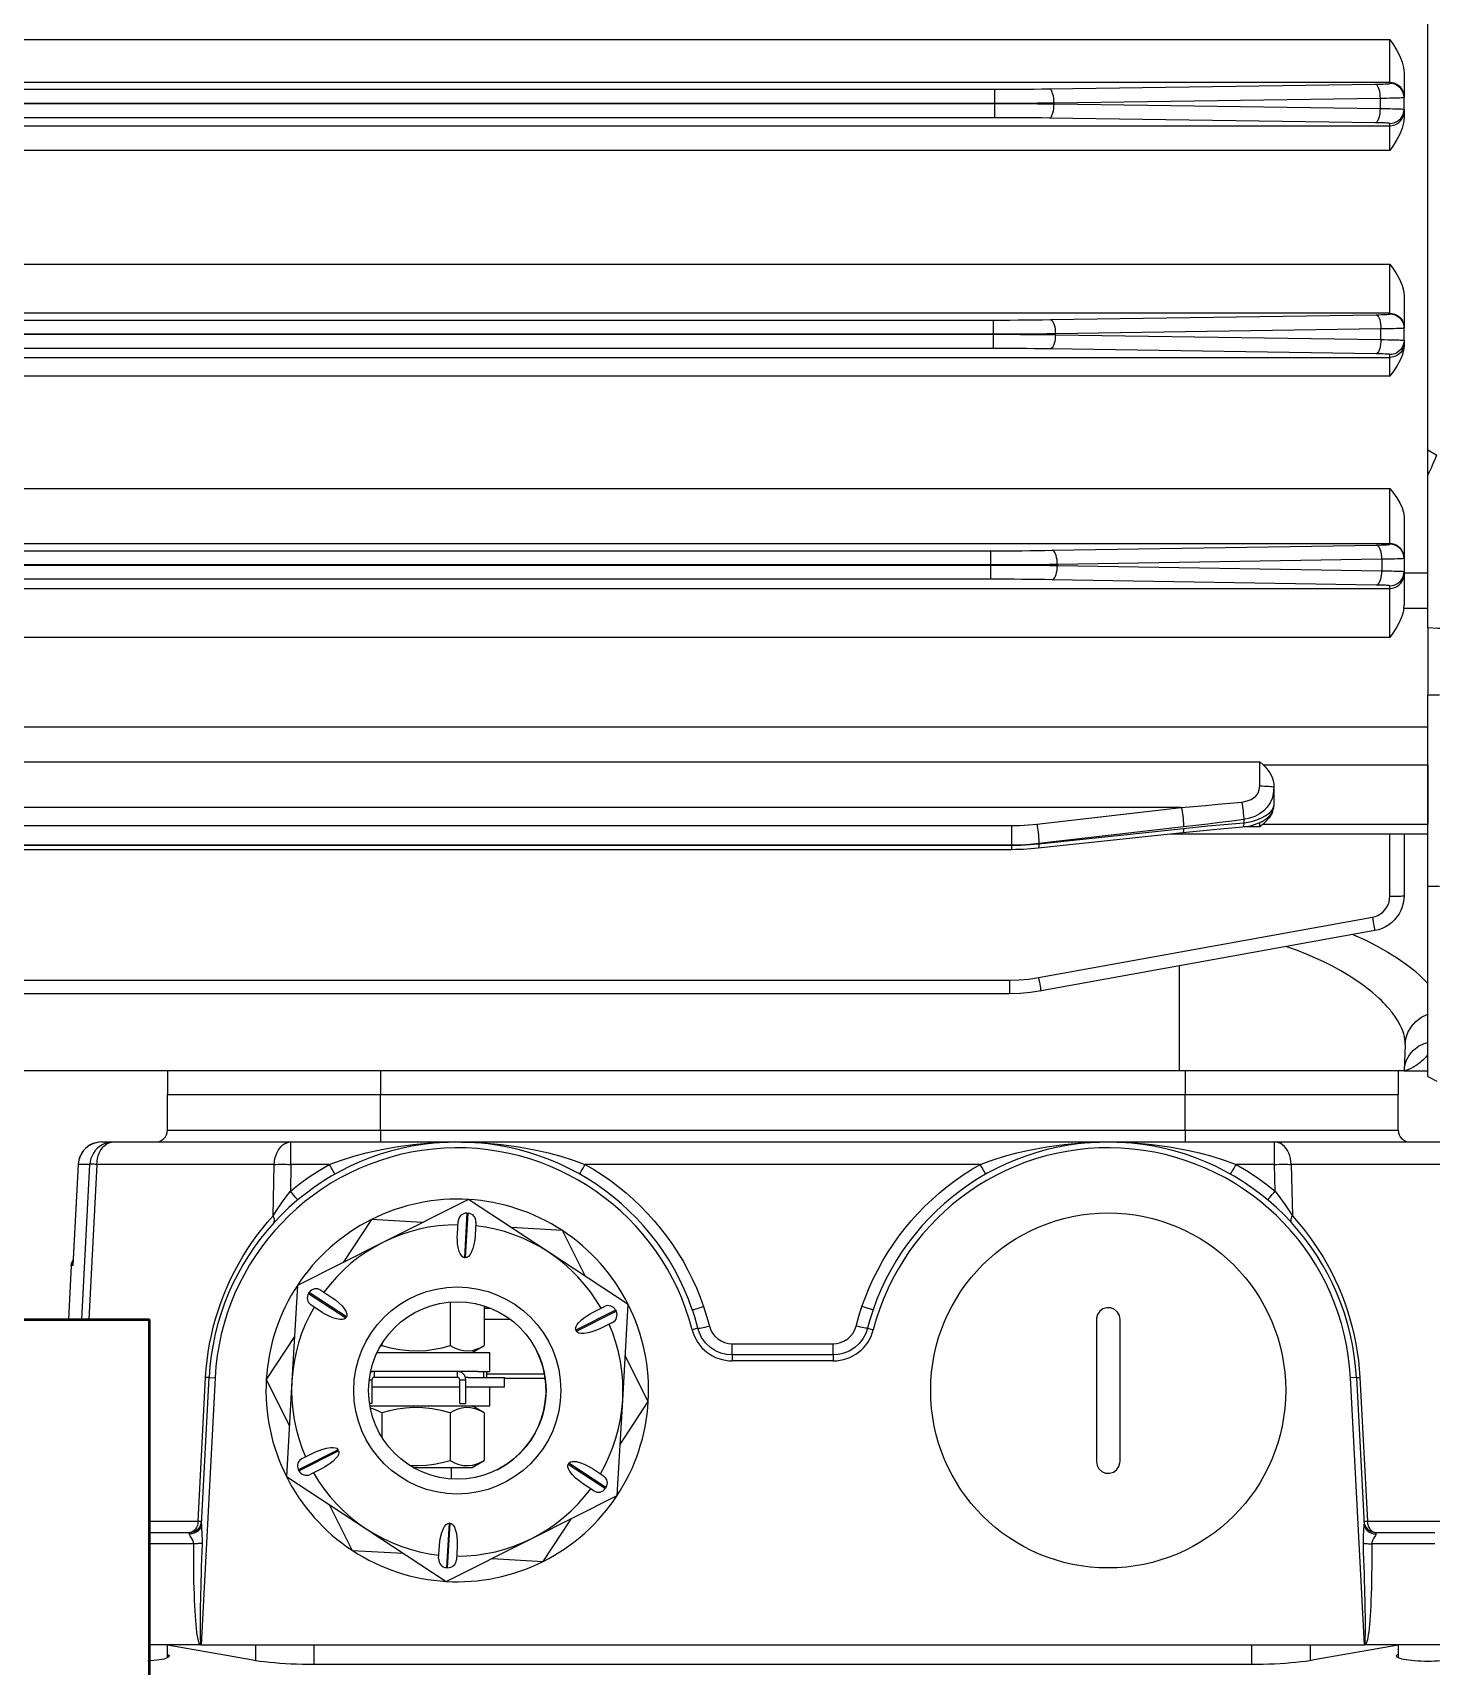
# Model space of a CAD drawing. Header units: millimetres. Extents: x 184 to 2141, y 95 to 1347.
# Drawn here: x 556.1 to 603.7, y 959.8 to 1015.4 of the extents above; entities that cross this region are included whole.
import ezdxf

# ---------------------------------------------------------------- set-up
doc = ezdxf.new("R2010")
doc.units = ezdxf.units.MM
doc.layers.add('gruba', color=7, linetype='Continuous', lineweight=50)

msp = doc.modelspace()

# ---------------------------------------------------------------- linework, layer by layer
at = {"color": 7, "linetype": 'Continuous'}
for p, q in [((603.528, 1001.166), (603.528, 1048.295)), ((507.276, 1015.132), (602.239, 1015.132)), ((602.239, 1013.665), (602.239, 1015.132)), ((602.239, 1013.665), (507.276, 1013.665)), ((590.652, 1013.447), (601.756, 1013.605)), ((602.239, 1013.632), (602.239, 1013.665)), ((602.722, 1013.995), (602.722, 1013.183)), ((517.576, 1013.434), (588.798, 1013.434)), ((588.798, 1012.951), (517.576, 1012.951)), ((517.576, 1012.949), (588.798, 1012.949)), ((588.798, 1012.951), (588.798, 1013.434)), ((588.798, 1012.949), (588.798, 1012.951)), ((588.798, 1012.467), (588.798, 1012.949)), ((601.917, 1013.122), (590.813, 1012.964)), ((590.813, 1012.937), (590.813, 1012.964)), ((590.813, 1012.937), (601.917, 1012.779)), ((601.917, 1012.779), (601.917, 1013.122)), ((602.722, 1013.183), (602.722, 1013.149)), ((602.722, 1012.751), (602.722, 1013.149)), ((588.798, 1012.467), (517.576, 1012.467)), ((601.756, 1012.296), (590.652, 1012.454)), ((602.722, 1012.751), (602.722, 1012.677)), ((602.722, 1012.677), (602.722, 1012.467)), ((507.276, 1012.194), (602.239, 1012.194)), ((602.239, 1012.194), (602.239, 1012.269)), ((602.239, 1011.348), (602.239, 1012.194)), ((602.239, 1011.348), (507.276, 1011.348)), ((507.276, 1007.486), (602.239, 1007.486)), ((602.239, 1005.812), (602.239, 1007.486)), ((602.722, 1006.414), (602.722, 1005.329)), ((602.239, 1005.812), (507.276, 1005.812)), ((590.689, 1005.595), (601.768, 1005.761)), ((602.239, 1005.789), (602.239, 1005.812)), ((517.63, 1005.581), (588.744, 1005.581)), ((588.744, 1005.581), (588.744, 1005.098)), ((601.937, 1005.278), (590.858, 1005.112)), ((601.937, 1004.916), (601.937, 1005.278)), ((602.722, 1005.329), (602.722, 1005.306)), ((602.722, 1004.889), (602.722, 1005.306)), ((588.744, 1005.098), (517.63, 1005.098)), ((517.63, 1005.096), (588.744, 1005.096)), ((588.744, 1004.613), (517.63, 1004.613)), ((588.744, 1005.096), (588.744, 1005.098)), ((588.744, 1005.096), (588.744, 1004.613)), ((601.768, 1004.433), (590.689, 1004.599)), ((590.858, 1005.082), (590.858, 1005.112)), ((590.858, 1005.082), (601.937, 1004.916)), ((602.722, 1004.889), (602.722, 1004.79)), ((602.722, 1004.79), (602.722, 1004.707)), ((507.276, 1004.307), (602.239, 1004.307)), ((602.239, 1004.307), (602.239, 1004.406)), ((602.239, 1003.669), (602.239, 1004.307)), ((602.239, 1003.669), (507.276, 1003.669)), ((603.528, 1000.287), (603.528, 1001.166)), ((603.528, 1001.166), (603.836, 1000.982)), ((603.528, 995.102), (603.528, 1000.287)), ((507.276, 999.848), (602.239, 999.848)), ((602.239, 997.969), (602.239, 999.848)), ((602.722, 998.887), (602.722, 997.486)), ((602.239, 997.969), (507.276, 997.969)), ((590.744, 997.744), (601.786, 997.924)), ((602.239, 997.951), (602.239, 997.969)), ((517.715, 997.728), (588.659, 997.728)), ((588.659, 997.245), (588.659, 997.728)), ((601.968, 997.441), (590.925, 997.261)), ((601.968, 997.441), (601.968, 997.047)), ((602.722, 997.486), (602.722, 997.468)), ((602.722, 997.468), (602.722, 997.02)), ((588.659, 997.245), (517.715, 997.245)), ((517.715, 997.243), (588.659, 997.243)), ((588.659, 997.245), (588.659, 997.243)), ((588.659, 996.76), (588.659, 997.243)), ((590.925, 997.261), (590.925, 997.227)), ((590.925, 997.227), (601.968, 997.047)), ((602.722, 997.02), (602.722, 996.932)), ((602.722, 996.979), (603.528, 996.979)), ((602.722, 996.932), (602.722, 995.882)), ((588.659, 996.76), (549.034, 996.76)), ((550.844, 996.449), (602.239, 996.449)), ((601.786, 996.564), (590.744, 996.744)), ((602.239, 996.449), (602.239, 996.537)), ((602.239, 994.78), (602.239, 996.449)), ((602.716, 995.767), (602.722, 995.882)), ((603.528, 995.767), (602.716, 995.767)), ((602.239, 994.78), (550.844, 994.78)), ((603.528, 995.102), (603.528, 992.817)), ((603.931, 992.817), (603.528, 992.817)), ((603.528, 986.32), (603.528, 992.817)), ((551.017, 991.736), (603.528, 991.736)), ((551.447, 990.544), (597.809, 990.544)), ((597.809, 989.725), (597.809, 990.544)), ((597.925, 990.444), (603.528, 990.444)), ((603.528, 990.444), (603.528, 988.422)), ((598.292, 989.775), (598.292, 989.689)), ((598.292, 989.689), (598.292, 989.062)), ((595.143, 988.994), (551.447, 988.994)), ((590.224, 988.429), (595.143, 988.994)), ((597.271, 988.587), (597.271, 988.476)), ((597.809, 988.337), (597.809, 988.483)), ((551.411, 988.38), (589.366, 988.38)), ((589.366, 988.38), (589.366, 987.71)), ((590.275, 987.616), (595.194, 988.137)), ((595.218, 988.329), (590.299, 987.764)), ((590.299, 987.759), (595.218, 988.28)), ((594.766, 988.092), (603.528, 988.092)), ((597.809, 988.337), (597.283, 988.337)), ((597.925, 988.422), (603.528, 988.422)), ((602.239, 985.971), (602.239, 988.092)), ((602.722, 988.092), (602.722, 985.99)), ((551.467, 987.568), (589.366, 987.568)), ((589.366, 987.71), (551.507, 987.71)), ((551.507, 987.709), (589.366, 987.709)), ((589.366, 987.71), (589.366, 987.709)), ((589.366, 987.709), (589.366, 987.568)), ((590.299, 987.764), (590.299, 987.759)), ((603.528, 986.32), (603.931, 986.32)), ((603.528, 979.843), (603.528, 986.32)), ((590.282, 983.206), (601.643, 985.258)), ((601.729, 984.801), (590.368, 982.749)), ((595.071, 983.599), (595.071, 980.027)), ((549.609, 983.117), (589.294, 983.117)), ((589.294, 983.117), (589.294, 982.653)), ((589.294, 982.653), (517.08, 982.653)), ((602.759, 980.925), (602.722, 980.027)), ((595.071, 980.027), (545.334, 980.027)), ((560.637, 980.027), (560.637, 979.222)), ((567.887, 980.027), (567.887, 979.222)), ((602.722, 980.027), (595.071, 980.027)), ((595.272, 980.027), (595.272, 979.222)), ((602.521, 980.027), (602.521, 979.222)), ((602.722, 980.027), (603.528, 980.027)), ((603.528, 979.843), (603.836, 979.676)), ((560.637, 979.222), (567.887, 979.222)), ((560.637, 978.014), (560.637, 979.222)), ((560.637, 979.222), (567.887, 979.222)), ((567.887, 979.222), (595.272, 979.222)), ((567.887, 979.222), (595.272, 979.222)), ((567.887, 978.014), (567.887, 979.222)), ((595.272, 979.222), (602.521, 979.222)), ((595.272, 979.222), (602.521, 979.222)), ((595.272, 978.014), (595.272, 979.222)), ((602.521, 978.014), (602.521, 979.222)), ((560.637, 978.014), (567.887, 978.014)), ((567.887, 978.014), (595.272, 978.014)), ((567.887, 978.014), (567.887, 977.611)), ((595.272, 978.014), (595.272, 977.611)), ((595.272, 978.014), (602.521, 978.014)), ((558.405, 977.611), (558.804, 977.611)), ((558.804, 977.611), (564.844, 977.611)), ((564.844, 977.611), (570.504, 977.611)), ((564.844, 976.848), (564.844, 977.611)), ((570.504, 977.611), (592.654, 977.611)), ((592.654, 977.611), (598.315, 977.611)), ((598.315, 977.611), (604.354, 977.611)), ((598.315, 976.848), (598.315, 977.611)), ((557.601, 976.848), (557.419, 973.403)), ((557.601, 976.848), (557.42, 973.412)), ((557.601, 976.848), (557.601, 976.848)), ((558, 976.848), (557.601, 976.848)), ((557.725, 971.57), (558, 976.848)), ((558.236, 976.848), (557.96, 971.57)), ((564.275, 976.848), (558.236, 976.848)), ((564.237, 975.097), (564.275, 976.848)), ((564.844, 976.848), (564.824, 975.932)), ((566.148, 976.848), (564.844, 976.848)), ((588.298, 976.848), (574.861, 976.848)), ((598.315, 976.848), (597.011, 976.848)), ((598.335, 975.932), (598.315, 976.848)), ((598.884, 976.848), (598.922, 975.097)), ((604.923, 976.848), (598.884, 976.848)), ((570.88, 975.653), (567.972, 974.191)), ((570.833, 975.186), (570.746, 973.678)), ((570.786, 973.676), (570.873, 975.183)), ((570.833, 975.186), (570.873, 975.183)), ((573.6, 973.866), (570.88, 975.653)), ((567.58, 974.97), (566.622, 973.513)), ((569.321, 974.87), (567.58, 974.97)), ((570.509, 974.463), (570.535, 974.921)), ((571.138, 974.886), (571.112, 974.428)), ((574.079, 974.595), (572.338, 974.695)), ((574.863, 973.036), (574.079, 974.595)), ((567.972, 974.191), (565.063, 972.729)), ((570.746, 973.678), (570.786, 973.676)), ((576.321, 972.078), (573.6, 973.866)), ((557.367, 973.404), (557.27, 971.57)), ((557.367, 973.403), (557.27, 971.57)), ((557.367, 973.403), (557.367, 973.404)), ((557.419, 973.403), (557.367, 973.403)), ((565.063, 972.729), (564.875, 969.479)), ((565.445, 972.454), (565.467, 972.488)), ((565.445, 972.454), (566.707, 971.625)), ((566.729, 971.659), (565.467, 972.488)), ((565.857, 972.569), (566.24, 972.317)), ((565.909, 971.812), (565.525, 972.064)), ((570.257, 972.164), (570.257, 970.68)), ((571.42, 972.032), (571.42, 970.68)), ((571.42, 971.951), (571.644, 971.951)), ((575.892, 971.885), (574.543, 971.207)), ((574.561, 971.171), (575.911, 971.849)), ((575.104, 971.804), (575.514, 972.01)), ((575.892, 971.885), (575.911, 971.849)), ((576.133, 968.828), (576.321, 972.078)), ((566.707, 971.625), (566.729, 971.659)), ((572.317, 971.57), (571.42, 971.57)), ((575.785, 971.471), (575.376, 971.265)), ((578.693, 971.268), (578.498, 971.218)), ((584.466, 971.268), (584.661, 971.218)), ((592.252, 971.57), (592.252, 966.737)), ((593.057, 966.737), (593.057, 971.57)), ((564.963, 970.987), (564.005, 969.53)), ((567.891, 970.659), (567.932, 970.68)), ((567.932, 970.737), (567.932, 970.68)), ((571.008, 970.442), (571.42, 970.68)), ((574.543, 971.207), (574.561, 971.171)), ((579.863, 970.361), (579.863, 970.74)), ((579.863, 970.74), (583.296, 970.74)), ((583.296, 970.361), (583.296, 970.74)), ((567.773, 970.442), (571.612, 970.442)), ((571.612, 969.798), (571.612, 970.442)), ((577.004, 968.778), (576.22, 970.336)), ((579.863, 970.361), (579.863, 970.161)), ((583.296, 970.361), (579.863, 970.361)), ((583.296, 970.161), (579.863, 970.161)), ((583.296, 970.361), (583.296, 970.161)), ((561.684, 964.703), (561.941, 969.596)), ((562.26, 969.586), (561.783, 960.495)), ((561.797, 964.607), (562.059, 969.596)), ((562.059, 969.596), (562.26, 969.586)), ((567.679, 969.798), (567.553, 969.798)), ((570.51, 969.798), (567.679, 969.798)), ((567.679, 969.798), (567.679, 969.597)), ((570.51, 969.597), (567.679, 969.597)), ((571.2, 969.798), (570.51, 969.798)), ((570.51, 969.597), (570.51, 969.798)), ((570.877, 969.597), (570.78, 969.597)), ((570.877, 969.597), (572.115, 969.597)), ((571.2, 969.798), (571.612, 969.798)), ((571.406, 969.597), (571.406, 969.798)), ((571.511, 969.597), (571.511, 969.798)), ((573.474, 969.707), (571.511, 969.707)), ((572.115, 969.275), (572.115, 969.597)), ((601.1, 969.596), (600.899, 969.586)), ((601.375, 960.495), (600.899, 969.586)), ((601.1, 969.596), (601.361, 964.607)), ((601.218, 969.596), (601.474, 964.703)), ((564.005, 969.53), (564.788, 967.971)), ((564.875, 969.479), (564.688, 966.229)), ((567.506, 969.516), (567.599, 969.516)), ((567.599, 969.516), (567.599, 968.705)), ((567.599, 969.275), (570.591, 969.275)), ((570.504, 969.154), (570.504, 969.154)), ((570.504, 969.154), (570.504, 969.154)), ((570.591, 968.705), (570.591, 969.516)), ((570.591, 969.516), (570.792, 969.516)), ((570.792, 968.705), (570.792, 969.516)), ((570.792, 969.275), (572.115, 969.275)), ((571.612, 968.63), (571.612, 969.275)), ((573.497, 969.565), (572.115, 969.565)), ((567.599, 968.705), (567.517, 968.705)), ((567.53, 968.63), (571.602, 968.63)), ((570.591, 968.705), (570.792, 968.705)), ((571.42, 968.392), (571.008, 968.63)), ((571.602, 968.63), (571.612, 968.63)), ((575.945, 965.578), (576.133, 968.828)), ((576.046, 967.32), (577.004, 968.778)), ((567.932, 968.392), (567.932, 967.57)), ((570.257, 968.392), (570.257, 966.774)), ((571.42, 968.392), (571.42, 966.774)), ((566.447, 967.137), (565.098, 966.458)), ((565.116, 966.422), (566.465, 967.101)), ((565.223, 966.837), (565.633, 967.043)), ((566.465, 967.101), (566.447, 967.137)), ((565.116, 966.422), (565.098, 966.458)), ((565.904, 966.503), (565.495, 966.297)), ((568.997, 966.536), (571.008, 966.536)), ((570.303, 966.14), (570.303, 966.536)), ((571.008, 966.536), (571.42, 966.774)), ((574.302, 966.683), (574.279, 966.649)), ((574.279, 966.649), (575.542, 965.819)), ((575.564, 965.853), (574.302, 966.683)), ((575.1, 966.495), (575.483, 966.244)), ((564.688, 966.229), (567.408, 964.442)), ((575.151, 965.739), (574.768, 965.99)), ((575.564, 965.853), (575.542, 965.819)), ((566.145, 965.271), (566.929, 963.713)), ((573.037, 964.116), (575.945, 965.578)), ((560.03, 964.703), (561.684, 964.703)), ((570.223, 964.632), (570.135, 963.124)), ((570.176, 963.122), (570.263, 964.629)), ((570.263, 964.629), (570.223, 964.632)), ((573.429, 963.337), (574.387, 964.795)), ((601.474, 964.703), (605.134, 964.703)), ((560.03, 964.321), (561.4, 964.321)), ((561.395, 964.273), (561.4, 964.321)), ((567.408, 964.442), (570.128, 962.654)), ((570.128, 962.654), (573.037, 964.116)), ((601.759, 964.321), (603.773, 964.321)), ((601.759, 964.321), (601.764, 964.273)), ((561.533, 963.939), (560.03, 963.939)), ((566.929, 963.713), (568.671, 963.612)), ((569.87, 963.422), (569.897, 963.879)), ((570.5, 963.845), (570.473, 963.387)), ((603.773, 963.939), (601.626, 963.939)), ((570.176, 963.122), (570.135, 963.124)), ((571.687, 963.438), (573.429, 963.337)), ((561.758, 960.495), (560.03, 960.495)), ((560.637, 960.058), (560.637, 960.495)), ((560.641, 960.495), (563.489, 959.993)), ((561.783, 960.495), (561.758, 960.495)), ((561.783, 960.495), (601.375, 960.495)), ((563.632, 960.495), (563.632, 959.969)), ((565.625, 960.495), (565.625, 959.837)), ((597.533, 960.495), (597.533, 959.837)), ((599.527, 960.495), (599.527, 959.969)), ((599.669, 959.993), (602.518, 960.495)), ((601.4, 960.495), (601.375, 960.495)), ((603.952, 960.495), (601.4, 960.495)), ((602.521, 960.495), (602.521, 960.058)), ((565.625, 959.837), (597.533, 959.837))]:
    msp.add_line(p, q, dxfattribs=at)
at = {"color": 7, "linetype": 'Continuous', "flags": 128}
for points in [[(602.239, 1015.132), (602.242, 1015.128), (602.361, 1014.944), (602.475, 1014.757), (602.577, 1014.561), (602.66, 1014.356), (602.705, 1014.179), (602.722, 1013.995)], [(601.756, 1013.605), (601.847, 1013.606), (601.932, 1013.608), (602.009, 1013.611), (602.076, 1013.614), (602.133, 1013.617), (602.179, 1013.621), (602.212, 1013.624), (602.232, 1013.628), (602.239, 1013.632)], [(601.917, 1013.122), (601.914, 1013.204), (601.906, 1013.283), (601.894, 1013.358), (601.877, 1013.426), (601.858, 1013.485), (601.835, 1013.534), (601.81, 1013.571), (601.783, 1013.595), (601.756, 1013.605)], [(602.722, 1013.183), (602.715, 1013.266), (602.693, 1013.348), (602.658, 1013.424), (602.609, 1013.493), (602.55, 1013.552), (602.481, 1013.601), (602.405, 1013.636), (602.323, 1013.658), (602.239, 1013.665)], [(602.722, 1013.149), (602.715, 1013.233), (602.693, 1013.314), (602.658, 1013.391), (602.609, 1013.46), (602.55, 1013.519), (602.481, 1013.567), (602.405, 1013.603), (602.323, 1013.625), (602.239, 1013.632)], [(588.798, 1013.434), (589.068, 1013.434), (589.337, 1013.435), (589.605, 1013.437), (589.871, 1013.438), (590.135, 1013.441), (590.395, 1013.444), (590.652, 1013.447)], [(590.813, 1012.964), (590.534, 1012.961), (590.251, 1012.958), (589.965, 1012.955), (589.675, 1012.954), (589.384, 1012.952), (589.091, 1012.952), (588.798, 1012.951)], [(588.798, 1012.949), (589.091, 1012.949), (589.384, 1012.948), (589.675, 1012.947), (589.965, 1012.945), (590.251, 1012.943), (590.534, 1012.94), (590.813, 1012.937)], [(590.813, 1012.964), (590.81, 1013.046), (590.802, 1013.126), (590.789, 1013.2), (590.773, 1013.268), (590.753, 1013.328), (590.731, 1013.376), (590.706, 1013.413), (590.679, 1013.437), (590.652, 1013.447)], [(590.652, 1012.454), (590.679, 1012.464), (590.706, 1012.488), (590.731, 1012.524), (590.753, 1012.573), (590.773, 1012.632), (590.789, 1012.7), (590.802, 1012.775), (590.81, 1012.855), (590.813, 1012.937)], [(602.722, 1013.149), (602.716, 1013.146), (602.697, 1013.143), (602.666, 1013.14), (602.622, 1013.138), (602.567, 1013.135), (602.501, 1013.132), (602.424, 1013.13), (602.338, 1013.128), (602.243, 1013.126), (602.141, 1013.124), (602.032, 1013.123), (601.917, 1013.122)], [(590.652, 1012.454), (590.395, 1012.457), (590.135, 1012.46), (589.871, 1012.462), (589.605, 1012.464), (589.337, 1012.466), (589.068, 1012.466), (588.798, 1012.467)], [(601.756, 1012.296), (601.783, 1012.306), (601.81, 1012.33), (601.835, 1012.367), (601.858, 1012.415), (601.877, 1012.475), (601.894, 1012.543), (601.906, 1012.617), (601.914, 1012.697), (601.917, 1012.779)], [(601.917, 1012.779), (602.032, 1012.778), (602.141, 1012.776), (602.243, 1012.775), (602.338, 1012.773), (602.424, 1012.771), (602.501, 1012.768), (602.567, 1012.766), (602.622, 1012.763), (602.666, 1012.76), (602.697, 1012.757), (602.716, 1012.754), (602.722, 1012.751)], [(602.239, 1012.269), (602.323, 1012.276), (602.405, 1012.298), (602.481, 1012.333), (602.55, 1012.382), (602.609, 1012.441), (602.658, 1012.51), (602.693, 1012.586), (602.715, 1012.668), (602.722, 1012.751)], [(602.239, 1012.194), (602.323, 1012.201), (602.405, 1012.223), (602.481, 1012.258), (602.55, 1012.307), (602.609, 1012.366), (602.658, 1012.435), (602.693, 1012.512), (602.715, 1012.593), (602.722, 1012.677)], [(602.722, 1012.467), (602.706, 1012.289), (602.66, 1012.11), (602.579, 1011.912), (602.478, 1011.722), (602.363, 1011.535), (602.242, 1011.352), (602.239, 1011.348)], [(602.239, 1012.269), (602.232, 1012.273), (602.212, 1012.276), (602.179, 1012.28), (602.133, 1012.284), (602.076, 1012.287), (602.009, 1012.29), (601.932, 1012.292), (601.847, 1012.294), (601.756, 1012.296)], [(602.239, 1007.486), (602.242, 1007.482), (602.361, 1007.308), (602.475, 1007.132), (602.577, 1006.946), (602.66, 1006.754), (602.705, 1006.588), (602.722, 1006.414)], [(601.768, 1005.761), (601.857, 1005.763), (601.94, 1005.765), (602.015, 1005.768), (602.081, 1005.77), (602.136, 1005.774), (602.181, 1005.777), (602.213, 1005.781), (602.233, 1005.785), (602.239, 1005.789)], [(601.768, 1005.761), (601.797, 1005.751), (601.825, 1005.727), (601.851, 1005.691), (601.875, 1005.642), (601.895, 1005.583), (601.912, 1005.515), (601.925, 1005.44), (601.934, 1005.36), (601.937, 1005.278)], [(602.239, 1005.812), (602.323, 1005.805), (602.405, 1005.783), (602.481, 1005.748), (602.55, 1005.699), (602.609, 1005.64), (602.658, 1005.571), (602.693, 1005.495), (602.715, 1005.413), (602.722, 1005.329)], [(602.239, 1005.789), (602.323, 1005.781), (602.405, 1005.759), (602.481, 1005.724), (602.55, 1005.676), (602.609, 1005.616), (602.658, 1005.547), (602.693, 1005.471), (602.715, 1005.39), (602.722, 1005.306)], [(588.744, 1005.581), (589.027, 1005.581), (589.31, 1005.582), (589.592, 1005.584), (589.871, 1005.586), (590.148, 1005.588), (590.42, 1005.591), (590.689, 1005.595)], [(590.689, 1005.595), (590.717, 1005.585), (590.745, 1005.561), (590.771, 1005.524), (590.795, 1005.476), (590.816, 1005.417), (590.833, 1005.349), (590.846, 1005.274), (590.854, 1005.194), (590.858, 1005.112)], [(602.722, 1005.306), (602.715, 1005.303), (602.693, 1005.299), (602.657, 1005.296), (602.607, 1005.293), (602.543, 1005.29), (602.467, 1005.288), (602.38, 1005.285), (602.282, 1005.283), (602.175, 1005.281), (602.059, 1005.28), (601.937, 1005.278)], [(590.858, 1005.112), (590.566, 1005.108), (590.27, 1005.105), (589.969, 1005.103), (589.666, 1005.101), (589.36, 1005.099), (589.052, 1005.098), (588.744, 1005.098)], [(588.744, 1005.096), (589.052, 1005.096), (589.36, 1005.095), (589.666, 1005.094), (589.969, 1005.092), (590.27, 1005.089), (590.566, 1005.086), (590.858, 1005.082)], [(590.689, 1004.599), (590.42, 1004.603), (590.148, 1004.606), (589.871, 1004.609), (589.592, 1004.611), (589.31, 1004.612), (589.027, 1004.613), (588.744, 1004.613)], [(590.858, 1005.082), (590.854, 1005), (590.846, 1004.921), (590.833, 1004.846), (590.816, 1004.778), (590.795, 1004.719), (590.771, 1004.67), (590.745, 1004.633), (590.717, 1004.609), (590.689, 1004.599)], [(601.937, 1004.916), (601.934, 1004.834), (601.925, 1004.754), (601.912, 1004.68), (601.895, 1004.612), (601.875, 1004.552), (601.851, 1004.504), (601.825, 1004.467), (601.797, 1004.443), (601.768, 1004.433)], [(601.937, 1004.916), (602.059, 1004.915), (602.175, 1004.913), (602.282, 1004.911), (602.38, 1004.909), (602.467, 1004.907), (602.543, 1004.904), (602.607, 1004.901), (602.657, 1004.898), (602.693, 1004.895), (602.715, 1004.892), (602.722, 1004.889)], [(602.722, 1004.889), (602.715, 1004.805), (602.693, 1004.724), (602.658, 1004.647), (602.609, 1004.578), (602.55, 1004.519), (602.481, 1004.47), (602.405, 1004.435), (602.323, 1004.413), (602.239, 1004.406)], [(602.722, 1004.79), (602.715, 1004.706), (602.693, 1004.625), (602.658, 1004.549), (602.609, 1004.48), (602.55, 1004.42), (602.481, 1004.372), (602.405, 1004.336), (602.323, 1004.315), (602.239, 1004.307)], [(602.722, 1004.707), (602.706, 1004.541), (602.66, 1004.375), (602.579, 1004.191), (602.478, 1004.015), (602.363, 1003.842), (602.242, 1003.673), (602.239, 1003.669)], [(602.239, 1004.406), (602.233, 1004.41), (602.213, 1004.414), (602.181, 1004.417), (602.136, 1004.421), (602.081, 1004.424), (602.015, 1004.427), (601.94, 1004.429), (601.857, 1004.431), (601.768, 1004.433)], [(603.528, 1000.287), (603.57, 1000.377), (603.611, 1000.466), (603.651, 1000.554), (603.69, 1000.642), (603.728, 1000.728), (603.765, 1000.814), (603.801, 1000.898), (603.836, 1000.982)], [(602.239, 999.848), (602.242, 999.845), (602.361, 999.689), (602.475, 999.53), (602.577, 999.364), (602.66, 999.191), (602.705, 999.042), (602.722, 998.887)], [(601.786, 997.924), (601.872, 997.925), (601.952, 997.927), (602.024, 997.93), (602.087, 997.933), (602.141, 997.936), (602.183, 997.939), (602.214, 997.943), (602.233, 997.947), (602.239, 997.951)], [(601.968, 997.441), (601.964, 997.523), (601.955, 997.602), (601.941, 997.677), (601.923, 997.745), (601.901, 997.804), (601.875, 997.853), (601.847, 997.89), (601.817, 997.914), (601.786, 997.924)], [(602.722, 997.486), (602.715, 997.57), (602.693, 997.651), (602.658, 997.727), (602.609, 997.796), (602.55, 997.856), (602.481, 997.904), (602.405, 997.94), (602.323, 997.961), (602.239, 997.969)], [(602.722, 997.468), (602.715, 997.552), (602.693, 997.633), (602.658, 997.709), (602.609, 997.778), (602.55, 997.838), (602.481, 997.886), (602.405, 997.921), (602.323, 997.943), (602.239, 997.951)], [(588.659, 997.728), (588.926, 997.728), (589.193, 997.729), (589.458, 997.73), (589.721, 997.732), (589.982, 997.734), (590.24, 997.737), (590.494, 997.74), (590.744, 997.744)], [(590.925, 997.261), (590.922, 997.343), (590.913, 997.423), (590.899, 997.498), (590.881, 997.566), (590.858, 997.625), (590.833, 997.674), (590.805, 997.71), (590.775, 997.734), (590.744, 997.744)], [(602.722, 997.468), (602.715, 997.465), (602.694, 997.461), (602.66, 997.458), (602.612, 997.455), (602.551, 997.453), (602.478, 997.45), (602.394, 997.448), (602.3, 997.446), (602.197, 997.444), (602.085, 997.442), (601.968, 997.441)], [(590.925, 997.261), (590.654, 997.257), (590.377, 997.254), (590.097, 997.251), (589.814, 997.249), (589.527, 997.247), (589.239, 997.246), (588.949, 997.245), (588.659, 997.245)], [(588.659, 997.243), (588.949, 997.243), (589.239, 997.242), (589.527, 997.241), (589.814, 997.239), (590.097, 997.237), (590.377, 997.234), (590.654, 997.231), (590.925, 997.227)], [(590.744, 996.744), (590.775, 996.754), (590.805, 996.778), (590.833, 996.814), (590.858, 996.863), (590.881, 996.922), (590.899, 996.99), (590.913, 997.065), (590.922, 997.145), (590.925, 997.227)], [(601.786, 996.564), (601.817, 996.574), (601.847, 996.598), (601.875, 996.635), (601.901, 996.684), (601.923, 996.743), (601.941, 996.811), (601.955, 996.886), (601.964, 996.965), (601.968, 997.047)], [(601.968, 997.047), (602.085, 997.046), (602.197, 997.044), (602.3, 997.042), (602.394, 997.04), (602.478, 997.038), (602.551, 997.035), (602.612, 997.032), (602.66, 997.03), (602.694, 997.027), (602.715, 997.023), (602.722, 997.02)], [(602.239, 996.537), (602.323, 996.545), (602.405, 996.567), (602.481, 996.602), (602.55, 996.65), (602.609, 996.71), (602.658, 996.779), (602.693, 996.855), (602.715, 996.936), (602.722, 997.02)], [(602.239, 996.449), (602.323, 996.457), (602.405, 996.478), (602.481, 996.514), (602.55, 996.562), (602.609, 996.622), (602.658, 996.691), (602.693, 996.767), (602.715, 996.848), (602.722, 996.932)], [(590.744, 996.744), (590.494, 996.748), (590.24, 996.751), (589.982, 996.754), (589.721, 996.756), (589.458, 996.758), (589.193, 996.759), (588.926, 996.76), (588.659, 996.76)], [(602.239, 996.537), (602.233, 996.541), (602.214, 996.545), (602.183, 996.549), (602.141, 996.552), (602.087, 996.555), (602.024, 996.558), (601.952, 996.561), (601.872, 996.563), (601.786, 996.564)], [(602.716, 995.767), (602.694, 995.643), (602.658, 995.522), (602.578, 995.329), (602.477, 995.144), (602.363, 994.962), (602.242, 994.783), (602.239, 994.78)], [(604.197, 995.082), (603.863, 995.082), (603.528, 995.102)], [(597.809, 990.544), (597.811, 990.542), (597.925, 990.444)], [(597.925, 990.444), (597.992, 990.38), (598.052, 990.312), (598.159, 990.167), (598.238, 990.019), (598.285, 989.862), (598.292, 989.775)], [(597.196, 989.178), (597.309, 989.195), (597.419, 989.225), (597.515, 989.264), (597.603, 989.317), (597.673, 989.376), (597.731, 989.447), (597.771, 989.523), (597.797, 989.605), (597.809, 989.725)], [(598.292, 989.689), (598.272, 989.459), (598.229, 989.297), (598.162, 989.146), (598.067, 989.004), (597.95, 988.88), (597.805, 988.772), (597.641, 988.686), (597.461, 988.624), (597.271, 988.587)], [(597.809, 989.725), (597.893, 989.724), (597.974, 989.723), (598.051, 989.72), (598.12, 989.716), (598.179, 989.712), (598.228, 989.707), (598.263, 989.701), (598.285, 989.695), (598.292, 989.689)], [(595.143, 988.994), (595.558, 989.029), (595.971, 989.065), (596.382, 989.102), (596.791, 989.14), (597.196, 989.178)], [(597.196, 989.178), (597.209, 989.107), (597.221, 989.031), (597.233, 988.951), (597.244, 988.871), (597.253, 988.792), (597.261, 988.717), (597.267, 988.648), (597.271, 988.587)], [(597.237, 988.333), (597.321, 988.341), (597.43, 988.359), (597.535, 988.383), (597.636, 988.412), (597.727, 988.445), (597.812, 988.481), (597.891, 988.52), (597.961, 988.56), (598.026, 988.603), (598.09, 988.654), (598.135, 988.695), (598.169, 988.732), (598.199, 988.772), (598.227, 988.816), (598.252, 988.866), (598.272, 988.922), (598.286, 988.984), (598.292, 989.051), (598.292, 989.062)], [(597.271, 988.476), (597.353, 988.486), (597.538, 988.521), (597.711, 988.571), (597.874, 988.639), (598.014, 988.717), (598.14, 988.812), (598.229, 988.908), (598.277, 988.99), (598.292, 989.062)], [(595.143, 988.994), (595.156, 988.93), (595.168, 988.858), (595.18, 988.781), (595.19, 988.701), (595.2, 988.619), (595.207, 988.539), (595.213, 988.462), (595.216, 988.392), (595.218, 988.329)], [(597.271, 988.587), (596.865, 988.532), (596.456, 988.479), (596.045, 988.428), (595.632, 988.377), (595.218, 988.329)], [(595.218, 988.28), (595.632, 988.323), (596.045, 988.364), (596.456, 988.404), (596.865, 988.441), (597.271, 988.476)], [(597.271, 988.476), (597.267, 988.423), (597.261, 988.382), (597.253, 988.352), (597.244, 988.336), (597.237, 988.332)], [(598.244, 988.85), (598.231, 988.813), (598.127, 988.641), (597.987, 988.477), (597.925, 988.422)], [(589.366, 988.38), (589.653, 988.385), (589.939, 988.402), (590.224, 988.429)], [(590.224, 988.429), (590.237, 988.365), (590.249, 988.293), (590.261, 988.216), (590.271, 988.135), (590.28, 988.054), (590.288, 987.973), (590.293, 987.897), (590.297, 987.826), (590.299, 987.764)], [(595.194, 988.137), (596.226, 988.241), (597.237, 988.332)], [(595.218, 988.28), (595.216, 988.227), (595.213, 988.185), (595.207, 988.156), (595.2, 988.14), (595.194, 988.137)], [(597.925, 988.422), (597.811, 988.339), (597.809, 988.337)], [(590.299, 987.764), (589.989, 987.734), (589.678, 987.716), (589.366, 987.71)], [(589.366, 987.709), (589.678, 987.715), (589.989, 987.731), (590.299, 987.759)], [(589.366, 987.568), (589.505, 987.569), (589.766, 987.577), (590.026, 987.593), (590.275, 987.616)], [(590.299, 987.759), (590.297, 987.705), (590.293, 987.664), (590.288, 987.634), (590.28, 987.619), (590.275, 987.616)], [(601.643, 985.258), (601.741, 985.282), (601.834, 985.321), (601.921, 985.371), (602.001, 985.434), (602.071, 985.506), (602.13, 985.588), (602.177, 985.677), (602.211, 985.772), (602.232, 985.87), (602.239, 985.971)], [(602.722, 985.99), (602.716, 985.861), (602.695, 985.734), (602.661, 985.609), (602.613, 985.489), (602.553, 985.374), (602.482, 985.266), (602.399, 985.167), (602.306, 985.077), (602.203, 984.998), (602.093, 984.93), (601.977, 984.874), (601.855, 984.831), (601.729, 984.801)], [(602.239, 985.971), (602.323, 985.971), (602.405, 985.972), (602.481, 985.974), (602.55, 985.976), (602.609, 985.978), (602.658, 985.981), (602.693, 985.984), (602.715, 985.987), (602.722, 985.99)], [(601.643, 985.258), (601.658, 985.177), (601.672, 985.1), (601.685, 985.028), (601.697, 984.963), (601.708, 984.907), (601.716, 984.862), (601.723, 984.829), (601.727, 984.808), (601.729, 984.801)], [(600.994, 984.669), (601.005, 984.664), (601.423, 984.473), (601.812, 984.276), (602.173, 984.073), (602.505, 983.865), (602.806, 983.655), (603.073, 983.445), (603.308, 983.235), (603.528, 983.004)], [(602.759, 980.925), (602.758, 981.011), (602.751, 981.101), (602.735, 981.194), (602.711, 981.291), (602.678, 981.392), (602.637, 981.496), (602.593, 981.588), (602.514, 981.731), (602.412, 981.888), (602.389, 981.921), (602.364, 981.953), (602.339, 981.987), (602.313, 982.021), (602.286, 982.055), (602.257, 982.09), (602.227, 982.126), (602.196, 982.162), (602.15, 982.214), (602.094, 982.275), (602.028, 982.343), (601.95, 982.421), (601.86, 982.507), (601.765, 982.593), (601.664, 982.68), (601.577, 982.751), (601.506, 982.808), (601.389, 982.898), (601.151, 983.069), (600.918, 983.224), (600.858, 983.261), (600.799, 983.298), (600.74, 983.334), (600.683, 983.368), (600.626, 983.401), (600.571, 983.434), (600.285, 983.591), (599.997, 983.736), (599.71, 983.869), (599.426, 983.991), (599.095, 984.121), (598.762, 984.239), (598.71, 984.256)], [(589.294, 983.117), (589.625, 983.127), (589.955, 983.156), (590.282, 983.206)], [(590.282, 983.206), (590.296, 983.125), (590.311, 983.048), (590.324, 982.976), (590.336, 982.911), (590.346, 982.855), (590.355, 982.81), (590.362, 982.776), (590.366, 982.756), (590.368, 982.749)], [(590.368, 982.749), (590.012, 982.696), (589.654, 982.664), (589.294, 982.653)], [(602.759, 980.925), (602.786, 981.13), (602.856, 981.337), (602.971, 981.535), (603.128, 981.711), (603.317, 981.853), (603.528, 981.954)], [(602.722, 980.027), (602.747, 980.212), (602.809, 980.399), (602.91, 980.578), (603.049, 980.737), (603.217, 980.865), (603.404, 980.957), (603.528, 980.995)], [(603.528, 980.576), (603.491, 980.532), (603.449, 980.486), (603.404, 980.44), (603.359, 980.396), (603.315, 980.357), (603.272, 980.32), (603.228, 980.285), (603.197, 980.261), (603.165, 980.238), (603.134, 980.217), (603.105, 980.198), (603.077, 980.18), (603.05, 980.163), (603.024, 980.148), (602.997, 980.133), (602.951, 980.109), (602.909, 980.089), (602.871, 980.072), (602.838, 980.059), (602.805, 980.048), (602.786, 980.041), (602.768, 980.036), (602.751, 980.032), (602.736, 980.029), (602.726, 980.028), (602.722, 980.027)], [(558.405, 977.611), (558.303, 977.605), (558.203, 977.585), (558.106, 977.554), (558.014, 977.51), (557.929, 977.455), (557.85, 977.39), (557.781, 977.315), (557.722, 977.232), (557.673, 977.143), (557.637, 977.048), (557.612, 976.949), (557.601, 976.848)], [(558.804, 977.611), (558.703, 977.605), (558.603, 977.585), (558.506, 977.554), (558.414, 977.51), (558.328, 977.455), (558.25, 977.39), (558.181, 977.315), (558.121, 977.232), (558.073, 977.143), (558.036, 977.048), (558.012, 976.949), (558, 976.848)], [(558.236, 976.848), (558.244, 976.949), (558.261, 977.048), (558.287, 977.143), (558.321, 977.232), (558.363, 977.315), (558.412, 977.39), (558.468, 977.455), (558.528, 977.51), (558.593, 977.554), (558.662, 977.585), (558.733, 977.605), (558.804, 977.611)], [(564.275, 976.848), (564.283, 976.949), (564.3, 977.048), (564.326, 977.143), (564.361, 977.232), (564.403, 977.315), (564.452, 977.39), (564.507, 977.455), (564.568, 977.51), (564.633, 977.554), (564.701, 977.585), (564.772, 977.605), (564.844, 977.611)], [(566.148, 976.848), (566.56, 976.994), (566.978, 977.123), (567.398, 977.236), (567.819, 977.333), (568.413, 977.444), (569.009, 977.526), (569.607, 977.581), (570.205, 977.608), (570.493, 977.611), (570.504, 977.611)], [(570.504, 977.611), (570.516, 977.611), (570.633, 977.61)], [(570.652, 977.609), (570.804, 977.608), (571.401, 977.581), (571.999, 977.526), (572.595, 977.444), (573.189, 977.333), (573.611, 977.236), (574.031, 977.123), (574.448, 976.994), (574.861, 976.848)], [(588.298, 976.848), (588.71, 976.994), (589.128, 977.123), (589.548, 977.236), (589.969, 977.333), (590.563, 977.444), (591.16, 977.526), (591.757, 977.581), (592.355, 977.608), (592.542, 977.61)], [(592.565, 977.61), (592.643, 977.611), (592.654, 977.611)], [(592.654, 977.611), (592.666, 977.611), (592.954, 977.608), (593.551, 977.581), (594.149, 977.526), (594.745, 977.444), (595.339, 977.333), (595.761, 977.236), (596.181, 977.123), (596.598, 976.994), (597.011, 976.848)], [(598.884, 976.848), (598.875, 976.949), (598.858, 977.048), (598.832, 977.143), (598.798, 977.232), (598.756, 977.315), (598.707, 977.39), (598.652, 977.455), (598.591, 977.51), (598.526, 977.554), (598.458, 977.585), (598.387, 977.605), (598.315, 977.611)], [(558.236, 976.848), (558.183, 976.849), (558.137, 976.85), (558.097, 976.851), (558.063, 976.851), (558.036, 976.851), (558.017, 976.85), (558.005, 976.849), (558, 976.848)], [(564.275, 976.848), (564.333, 976.849), (564.397, 976.85), (564.465, 976.851), (564.536, 976.851), (564.61, 976.851), (564.687, 976.85), (564.765, 976.849), (564.844, 976.848)], [(564.824, 975.932), (565.139, 976.183), (565.465, 976.42), (565.802, 976.642), (566.148, 976.848)], [(566.346, 976.518), (566.341, 976.523), (566.328, 976.541), (566.31, 976.571), (566.285, 976.612), (566.255, 976.662), (566.222, 976.719), (566.185, 976.782), (566.148, 976.848)], [(574.663, 976.518), (574.668, 976.523), (574.68, 976.541), (574.699, 976.571), (574.724, 976.612), (574.753, 976.662), (574.787, 976.719), (574.823, 976.782), (574.861, 976.848)], [(574.861, 976.848), (575.152, 976.676), (575.437, 976.493), (575.714, 976.299), (575.984, 976.095), (576.246, 975.88), (576.5, 975.656), (576.744, 975.422), (576.98, 975.179), (577.206, 974.928), (577.423, 974.667), (577.629, 974.399), (577.825, 974.123), (578.01, 973.84), (578.185, 973.55), (578.348, 973.253), (578.499, 972.951), (578.639, 972.642), (578.768, 972.329), (578.884, 972.011)], [(584.275, 972.011), (584.391, 972.329), (584.519, 972.642), (584.659, 972.951), (584.811, 973.253), (584.974, 973.55), (585.148, 973.84), (585.333, 974.123), (585.529, 974.399), (585.736, 974.667), (585.952, 974.928), (586.178, 975.179), (586.414, 975.422), (586.659, 975.656), (586.912, 975.88), (587.174, 976.095), (587.444, 976.299), (587.722, 976.493), (588.006, 976.676), (588.298, 976.848)], [(588.496, 976.518), (588.491, 976.523), (588.478, 976.541), (588.46, 976.571), (588.435, 976.612), (588.405, 976.662), (588.372, 976.719), (588.336, 976.782), (588.298, 976.848)], [(596.813, 976.518), (596.818, 976.523), (596.83, 976.541), (596.849, 976.571), (596.874, 976.612), (596.903, 976.662), (596.937, 976.719), (596.973, 976.782), (597.011, 976.848)], [(597.011, 976.848), (597.357, 976.642), (597.694, 976.42), (598.02, 976.183), (598.335, 975.932)], [(598.315, 976.848), (598.394, 976.849), (598.472, 976.85), (598.548, 976.851), (598.623, 976.851), (598.694, 976.851), (598.762, 976.85), (598.825, 976.849), (598.884, 976.848)], [(564.237, 975.097), (564.371, 975.307), (564.519, 975.525), (564.667, 975.729), (564.824, 975.932)], [(565.082, 975.644), (565.075, 975.648), (565.059, 975.663), (565.035, 975.689), (565.003, 975.724), (564.964, 975.768), (564.92, 975.818), (564.873, 975.874), (564.824, 975.932)], [(598.077, 975.644), (598.083, 975.648), (598.099, 975.663), (598.124, 975.689), (598.156, 975.724), (598.194, 975.768), (598.238, 975.818), (598.286, 975.874), (598.335, 975.932)], [(598.335, 975.932), (598.499, 975.719), (598.657, 975.5), (598.794, 975.298), (598.922, 975.097)], [(561.941, 969.596), (561.961, 969.885), (561.99, 970.173), (562.029, 970.46), (562.077, 970.745), (562.134, 971.029), (562.201, 971.311), (562.276, 971.59), (562.361, 971.867), (562.455, 972.141), (562.558, 972.412), (562.669, 972.679), (562.789, 972.942), (562.918, 973.201), (563.055, 973.456), (563.201, 973.707), (563.354, 973.952), (563.515, 974.192), (563.685, 974.427), (563.861, 974.656), (564.046, 974.88), (564.237, 975.097)], [(564.25, 974.847), (564.265, 974.868), (564.276, 974.893), (564.282, 974.921), (564.282, 974.953), (564.278, 974.986), (564.269, 975.022), (564.255, 975.059), (564.237, 975.097)], [(598.908, 974.847), (598.893, 974.868), (598.883, 974.893), (598.877, 974.921), (598.876, 974.953), (598.88, 974.986), (598.889, 975.022), (598.903, 975.059), (598.922, 975.097)], [(598.922, 975.097), (599.113, 974.88), (599.297, 974.656), (599.474, 974.427), (599.643, 974.192), (599.805, 973.952), (599.958, 973.707), (600.103, 973.456), (600.24, 973.201), (600.369, 972.942), (600.489, 972.679), (600.601, 972.412), (600.704, 972.141), (600.797, 971.867), (600.882, 971.59), (600.958, 971.311), (601.025, 971.029), (601.082, 970.745), (601.13, 970.46), (601.169, 970.173), (601.198, 969.885), (601.218, 969.596)], [(570.746, 973.678), (570.716, 973.684), (570.684, 973.701), (570.643, 973.742), (570.601, 973.81), (570.573, 973.88), (570.535, 974.018), (570.515, 974.147), (570.507, 974.267), (570.505, 974.37), (570.509, 974.463)], [(571.112, 974.428), (571.098, 974.283), (571.068, 974.116), (571.033, 973.988), (570.98, 973.854), (570.941, 973.786), (570.882, 973.715), (570.851, 973.693), (570.813, 973.677), (570.786, 973.676)], [(557.367, 973.403), (557.379, 973.479), (557.404, 973.551), (557.43, 973.598)], [(557.419, 973.403), (557.419, 973.405), (557.422, 973.43)], [(557.42, 973.412), (557.419, 973.406), (557.419, 973.403)], [(566.707, 971.625), (566.687, 971.602), (566.656, 971.583), (566.6, 971.568), (566.52, 971.566), (566.445, 971.576), (566.307, 971.612), (566.185, 971.66), (566.077, 971.713), (565.987, 971.763), (565.909, 971.812)], [(566.24, 972.317), (566.359, 972.233), (566.489, 972.123), (566.582, 972.029), (566.671, 971.916), (566.711, 971.848), (566.743, 971.762), (566.747, 971.724), (566.741, 971.683), (566.729, 971.659)], [(574.543, 971.207), (574.533, 971.236), (574.532, 971.271), (574.547, 971.327), (574.585, 971.398), (574.632, 971.458), (574.732, 971.559), (574.835, 971.641), (574.934, 971.708), (575.023, 971.761), (575.104, 971.804)], [(578.503, 971.902), (578.511, 971.9), (578.534, 971.904), (578.569, 971.913), (578.617, 971.926), (578.674, 971.943), (578.739, 971.963), (578.81, 971.986), (578.884, 972.011)], [(578.693, 971.268), (578.583, 971.656), (578.503, 971.902)], [(578.884, 972.011), (578.989, 971.682), (579.082, 971.347)], [(584.077, 971.347), (584.169, 971.681), (584.275, 972.011)], [(584.656, 971.902), (584.647, 971.9), (584.625, 971.904), (584.589, 971.913), (584.542, 971.926), (584.485, 971.943), (584.419, 971.963), (584.348, 971.986), (584.275, 972.011)], [(584.656, 971.902), (584.534, 971.518), (584.466, 971.268)], [(593.057, 971.57), (593.034, 971.704), (592.968, 971.823), (592.866, 971.913), (592.741, 971.963), (592.606, 971.97), (592.477, 971.932), (592.368, 971.853), (592.291, 971.743), (592.254, 971.613), (592.252, 971.57)], [(575.376, 971.265), (575.243, 971.204), (575.084, 971.147), (574.955, 971.113), (574.813, 971.092), (574.734, 971.091), (574.644, 971.107), (574.609, 971.122), (574.576, 971.148), (574.561, 971.171)], [(578.693, 971.268), (578.705, 971.267), (578.73, 971.27), (578.767, 971.276), (578.816, 971.285), (578.874, 971.298), (578.939, 971.312), (579.009, 971.329), (579.082, 971.347)], [(579.863, 970.361), (579.669, 970.376), (579.472, 970.426), (579.287, 970.507), (579.123, 970.614), (578.955, 970.772), (578.819, 970.96), (578.745, 971.11), (578.693, 971.268)], [(579.082, 971.347), (579.117, 971.242), (579.166, 971.142), (579.256, 971.016), (579.368, 970.91), (579.478, 970.838), (579.602, 970.783), (579.733, 970.75), (579.863, 970.74)], [(583.296, 970.74), (583.407, 970.748), (583.516, 970.771), (583.66, 970.827), (583.79, 970.91), (583.888, 971), (583.972, 971.108), (584.036, 971.228), (584.077, 971.347)], [(584.466, 971.268), (584.405, 971.089), (584.308, 970.909), (584.182, 970.748), (584.036, 970.614), (583.84, 970.491), (583.625, 970.406), (583.462, 970.372), (583.296, 970.361)], [(584.466, 971.268), (584.454, 971.267), (584.429, 971.27), (584.391, 971.276), (584.343, 971.285), (584.285, 971.298), (584.22, 971.312), (584.149, 971.329), (584.077, 971.347)], [(567.932, 970.68), (568.235, 970.602), (568.541, 970.544), (568.858, 970.509), (569.177, 970.502), (569.449, 970.518), (569.718, 970.555), (569.99, 970.61), (570.257, 970.68)], [(570.257, 970.68), (570.409, 970.602), (570.562, 970.544), (570.72, 970.509), (570.88, 970.502), (571.016, 970.518), (571.15, 970.555), (571.286, 970.61), (571.42, 970.68)], [(562.059, 969.596), (562.057, 969.596), (562.051, 969.595), (562.041, 969.595), (562.028, 969.595), (562.011, 969.595), (561.991, 969.595), (561.967, 969.596), (561.941, 969.596)], [(601.1, 969.596), (601.102, 969.596), (601.108, 969.595), (601.117, 969.595), (601.131, 969.595), (601.148, 969.595), (601.168, 969.595), (601.191, 969.596), (601.218, 969.596)], [(567.932, 968.392), (567.781, 968.47), (567.628, 968.529), (567.551, 968.546)], [(570.257, 968.392), (569.955, 968.47), (569.648, 968.529), (569.331, 968.564), (569.012, 968.571), (568.741, 968.554), (568.471, 968.518), (568.2, 968.462), (567.932, 968.392)], [(571.42, 968.392), (571.269, 968.47), (571.115, 968.529), (570.957, 968.564), (570.797, 968.571), (570.662, 968.554), (570.527, 968.518), (570.391, 968.462), (570.257, 968.392)], [(565.633, 967.043), (565.765, 967.103), (565.925, 967.161), (566.053, 967.195), (566.196, 967.215), (566.274, 967.216), (566.365, 967.2), (566.4, 967.185), (566.432, 967.159), (566.447, 967.137)], [(566.465, 967.101), (566.475, 967.072), (566.476, 967.036), (566.461, 966.98), (566.423, 966.91), (566.376, 966.85), (566.277, 966.749), (566.174, 966.667), (566.074, 966.599), (565.986, 966.546), (565.904, 966.503)], [(568.901, 966.601), (569.177, 966.595), (569.449, 966.612), (569.718, 966.649), (569.99, 966.704), (570.257, 966.774)], [(570.257, 966.774), (570.409, 966.696), (570.562, 966.637), (570.72, 966.602), (570.88, 966.595), (571.016, 966.612), (571.15, 966.649), (571.286, 966.704), (571.42, 966.774)], [(574.768, 965.99), (574.649, 966.075), (574.52, 966.184), (574.426, 966.278), (574.337, 966.392), (574.297, 966.459), (574.266, 966.545), (574.261, 966.584), (574.268, 966.625), (574.279, 966.649)], [(574.302, 966.683), (574.322, 966.705), (574.352, 966.724), (574.408, 966.739), (574.488, 966.741), (574.563, 966.731), (574.701, 966.695), (574.823, 966.647), (574.931, 966.594), (575.021, 966.544), (575.1, 966.495)], [(592.252, 966.737), (592.274, 966.604), (592.341, 966.485), (592.442, 966.395), (592.568, 966.344), (592.703, 966.338), (592.831, 966.376), (592.941, 966.454), (593.018, 966.564), (593.055, 966.695), (593.057, 966.737)], [(561.797, 964.607), (561.786, 964.54), (561.761, 964.476), (561.723, 964.418), (561.673, 964.368), (561.613, 964.327), (561.545, 964.297), (561.471, 964.279), (561.395, 964.273)], [(561.684, 964.703), (561.676, 964.627), (561.659, 964.555), (561.631, 964.489), (561.596, 964.432), (561.553, 964.385), (561.505, 964.35), (561.454, 964.328), (561.4, 964.321)], [(561.684, 964.703), (561.711, 964.702), (561.734, 964.701), (561.755, 964.701), (561.771, 964.701), (561.785, 964.701), (561.794, 964.701), (561.8, 964.702), (561.802, 964.703)], [(561.797, 964.607), (561.796, 964.541), (561.8, 964.473), (561.811, 964.3), (561.822, 964.049), (561.82, 963.945)], [(569.897, 963.879), (569.91, 964.025), (569.94, 964.191), (569.975, 964.319), (570.029, 964.453), (570.067, 964.522), (570.126, 964.592), (570.157, 964.615), (570.196, 964.63), (570.223, 964.632)], [(570.263, 964.629), (570.293, 964.623), (570.324, 964.606), (570.365, 964.566), (570.407, 964.497), (570.436, 964.427), (570.473, 964.29), (570.493, 964.16), (570.501, 964.04), (570.503, 963.937), (570.5, 963.845)], [(601.338, 963.945), (601.34, 964.169), (601.355, 964.406), (601.362, 964.561), (601.361, 964.607)], [(601.356, 964.703), (601.358, 964.702), (601.364, 964.701), (601.374, 964.701), (601.387, 964.701), (601.404, 964.701), (601.424, 964.701), (601.448, 964.702), (601.474, 964.703)], [(601.361, 964.607), (601.372, 964.54), (601.397, 964.476), (601.435, 964.418), (601.486, 964.368), (601.546, 964.327), (601.614, 964.297), (601.687, 964.279), (601.764, 964.273)], [(601.474, 964.703), (601.482, 964.627), (601.5, 964.555), (601.527, 964.489), (601.563, 964.432), (601.605, 964.385), (601.653, 964.35), (601.705, 964.328), (601.759, 964.321)], [(561.533, 963.939), (561.527, 963.992), (561.503, 964.057), (561.471, 964.115), (561.469, 964.118), (561.416, 964.205), (561.396, 964.254), (561.395, 964.273)], [(601.764, 964.273), (601.761, 964.25), (601.749, 964.218), (601.729, 964.183), (601.722, 964.172), (601.687, 964.115), (601.653, 964.052), (601.629, 963.977), (601.626, 963.939)], [(561.82, 963.945), (561.791, 963.944), (561.759, 963.943), (561.725, 963.942), (561.689, 963.941), (561.651, 963.94), (561.612, 963.94), (561.573, 963.939), (561.533, 963.939)], [(561.758, 960.495), (561.739, 960.519), (561.72, 960.556), (561.703, 960.606), (561.685, 960.67), (561.669, 960.747), (561.654, 960.837), (561.639, 960.94), (561.626, 961.056), (561.613, 961.185), (561.601, 961.327), (561.59, 961.481), (561.58, 961.647), (561.571, 961.826), (561.563, 962.016), (561.556, 962.219), (561.549, 962.432), (561.544, 962.657), (561.54, 962.893), (561.537, 963.139), (561.534, 963.396), (561.533, 963.663), (561.533, 963.939)], [(561.82, 963.945), (561.811, 963.669), (561.802, 963.403), (561.793, 963.147), (561.786, 962.901), (561.779, 962.666), (561.773, 962.442), (561.768, 962.229), (561.763, 962.027), (561.759, 961.837), (561.756, 961.659), (561.754, 961.494), (561.752, 961.34), (561.751, 961.199), (561.751, 961.071), (561.751, 960.955), (561.752, 960.853), (561.755, 960.763), (561.757, 960.687), (561.761, 960.624), (561.765, 960.574), (561.77, 960.538), (561.776, 960.515)], [(601.383, 960.515), (601.389, 960.538), (601.394, 960.574), (601.398, 960.624), (601.401, 960.687), (601.404, 960.763), (601.406, 960.853), (601.407, 960.955), (601.408, 961.071), (601.408, 961.199), (601.407, 961.34), (601.405, 961.494), (601.403, 961.659), (601.399, 961.837), (601.395, 962.027), (601.391, 962.229), (601.385, 962.442), (601.379, 962.666), (601.373, 962.901), (601.365, 963.147), (601.357, 963.403), (601.348, 963.669), (601.338, 963.945)], [(601.338, 963.945), (601.368, 963.944), (601.4, 963.943), (601.434, 963.942), (601.47, 963.941), (601.507, 963.94), (601.546, 963.94), (601.586, 963.939), (601.626, 963.939)], [(601.626, 963.939), (601.625, 963.663), (601.624, 963.396), (601.622, 963.139), (601.619, 962.893), (601.614, 962.657), (601.609, 962.432), (601.603, 962.219), (601.596, 962.016), (601.588, 961.826), (601.579, 961.647), (601.569, 961.481), (601.558, 961.327), (601.546, 961.185), (601.533, 961.056), (601.519, 960.94), (601.505, 960.837), (601.489, 960.747), (601.473, 960.67), (601.456, 960.606), (601.438, 960.556), (601.419, 960.519), (601.4, 960.495)], [(560.637, 960.183), (560.659, 960.171), (560.684, 960.151), (560.696, 960.131), (560.696, 960.111), (560.684, 960.09), (560.659, 960.071), (560.622, 960.051), (560.573, 960.033), (560.514, 960.015), (560.444, 959.999), (560.365, 959.984), (560.276, 959.971), (560.181, 959.96), (560.079, 959.95), (559.971, 959.943)], [(561.776, 960.515), (561.774, 960.513), (561.771, 960.51), (561.769, 960.508), (561.767, 960.505), (561.765, 960.503), (561.763, 960.5), (561.761, 960.498), (561.758, 960.495)], [(561.776, 960.515), (561.782, 960.498), (561.783, 960.495)], [(601.375, 960.495), (601.376, 960.498), (601.383, 960.515)], [(601.383, 960.515), (601.385, 960.513), (601.387, 960.51), (601.389, 960.508), (601.391, 960.505), (601.394, 960.503), (601.396, 960.5), (601.398, 960.498), (601.4, 960.495)], [(603.528, 959.933), (603.413, 959.934), (603.299, 959.937), (603.187, 959.943), (603.08, 959.95), (602.978, 959.96), (602.882, 959.971), (602.794, 959.984), (602.715, 959.999), (602.645, 960.015), (602.585, 960.033), (602.537, 960.051), (602.5, 960.071), (602.475, 960.09), (602.462, 960.111), (602.462, 960.131), (602.475, 960.151), (602.5, 960.171), (602.521, 960.183)], [(604.535, 960.183), (604.556, 960.171), (604.581, 960.151), (604.594, 960.131), (604.594, 960.111), (604.581, 960.09), (604.556, 960.071), (604.519, 960.051), (604.471, 960.033), (604.411, 960.015), (604.341, 959.999), (604.262, 959.984), (604.174, 959.971), (604.078, 959.96), (603.976, 959.95), (603.869, 959.943), (603.757, 959.937), (603.643, 959.934), (603.528, 959.933)], [(563.489, 959.993), (563.634, 959.969), (563.786, 959.947), (563.947, 959.927), (564.115, 959.908), (564.289, 959.892), (564.469, 959.877), (564.654, 959.865), (564.843, 959.855), (565.036, 959.847), (565.231, 959.841), (565.428, 959.838), (565.625, 959.837)], [(597.533, 959.837), (597.731, 959.838), (597.928, 959.841), (598.123, 959.847), (598.315, 959.855), (598.504, 959.865), (598.689, 959.877), (598.869, 959.892), (599.044, 959.908), (599.212, 959.927), (599.372, 959.947), (599.525, 959.969), (599.669, 959.993)]]:
    msp.add_lwpolyline(points, dxfattribs=at)
at = {"color": 7, "linetype": 'Continuous'}
for centre, radius in [((592.654, 969.154), 6.041), ((570.504, 969.154), 3.524), ((570.504, 969.154), 3.02)]:
    msp.add_circle(centre, radius, dxfattribs=at)
for centre, radius, start, end in [((560.235, 978.014), 0.403, 270, 0), ((602.924, 978.014), 0.403, 180, 270), ((558.405, 976.806), 0.805, 90, 176.9885), ((570.504, 969.154), 8.457, 18.9598, 177), ((570.504, 969.154), 8.256, 14.4775, 177), ((592.654, 969.154), 8.457, 3, 161.0402), ((592.654, 969.154), 8.256, 3, 165.5225), ((570.504, 969.154), 6.51, 56.6909, 116.6909), ((570.817, 974.904), 0.282, 86.6909, 176.6909), ((570.857, 974.902), 0.282, 356.6909, 86.6909), ((570.504, 969.154), 6.51, 116.6909, 176.6909), ((570.504, 969.154), 5.638, 89.7618, 143.62), ((570.504, 969.154), 5.638, 29.7618, 83.62), ((570.504, 969.154), 6.51, 356.6909, 56.6909), ((557.769, 973.382), 0.403, 147.5604, 176.96), ((565.68, 972.299), 0.282, 146.6909, 236.6909), ((565.702, 972.333), 0.282, 56.6909, 146.6909), ((570.504, 969.154), 5.638, 149.7618, 203.62), ((575.641, 971.759), 0.282, 26.6909, 116.6909), ((575.659, 971.723), 0.282, 296.6909, 26.6909), ((570.504, 969.154), 5.638, 329.7618, 23.62), ((579.863, 971.57), 1.41, 194.4775, 270), ((583.296, 971.57), 1.41, 270, 345.5225), ((570.504, 969.154), 3.02, 296.6909, 26.6909), ((567.679, 969.516), 0.282, 90, 118.1823), ((567.679, 969.516), 0.0805, 90, 180), ((570.51, 969.516), 0.282, 0, 90), ((570.51, 969.516), 0.0805, 0, 90), ((570.504, 969.154), 6.51, 176.6909, 236.6909), ((570.504, 969.154), 6.51, 296.6909, 356.6909), ((565.35, 966.585), 0.282, 116.6909, 206.6909), ((565.368, 966.549), 0.282, 206.6909, 296.6909), ((570.504, 969.154), 5.638, 209.7618, 263.62), ((575.328, 966.008), 0.282, 326.6909, 56.6909), ((570.504, 969.154), 5.638, 269.7618, 323.62), ((575.306, 965.974), 0.282, 236.6909, 326.6909), ((561.4, 964.724), 0.403, 270, 357), ((601.759, 964.724), 0.403, 183, 270), ((570.504, 969.154), 6.51, 236.6909, 296.6909), ((570.152, 963.405), 0.282, 176.6909, 266.6909), ((570.192, 963.403), 0.282, 266.6909, 356.6909)]:
    msp.add_arc(centre, radius, start, end, dxfattribs=at)
at = {"layer": 'gruba'}
for p in [(523.03, 971.57), (560.03, 879.226)]:
    msp.add_line(p, (560.03, 971.57), dxfattribs=at)

doc.saveas('drawing.dxf')
